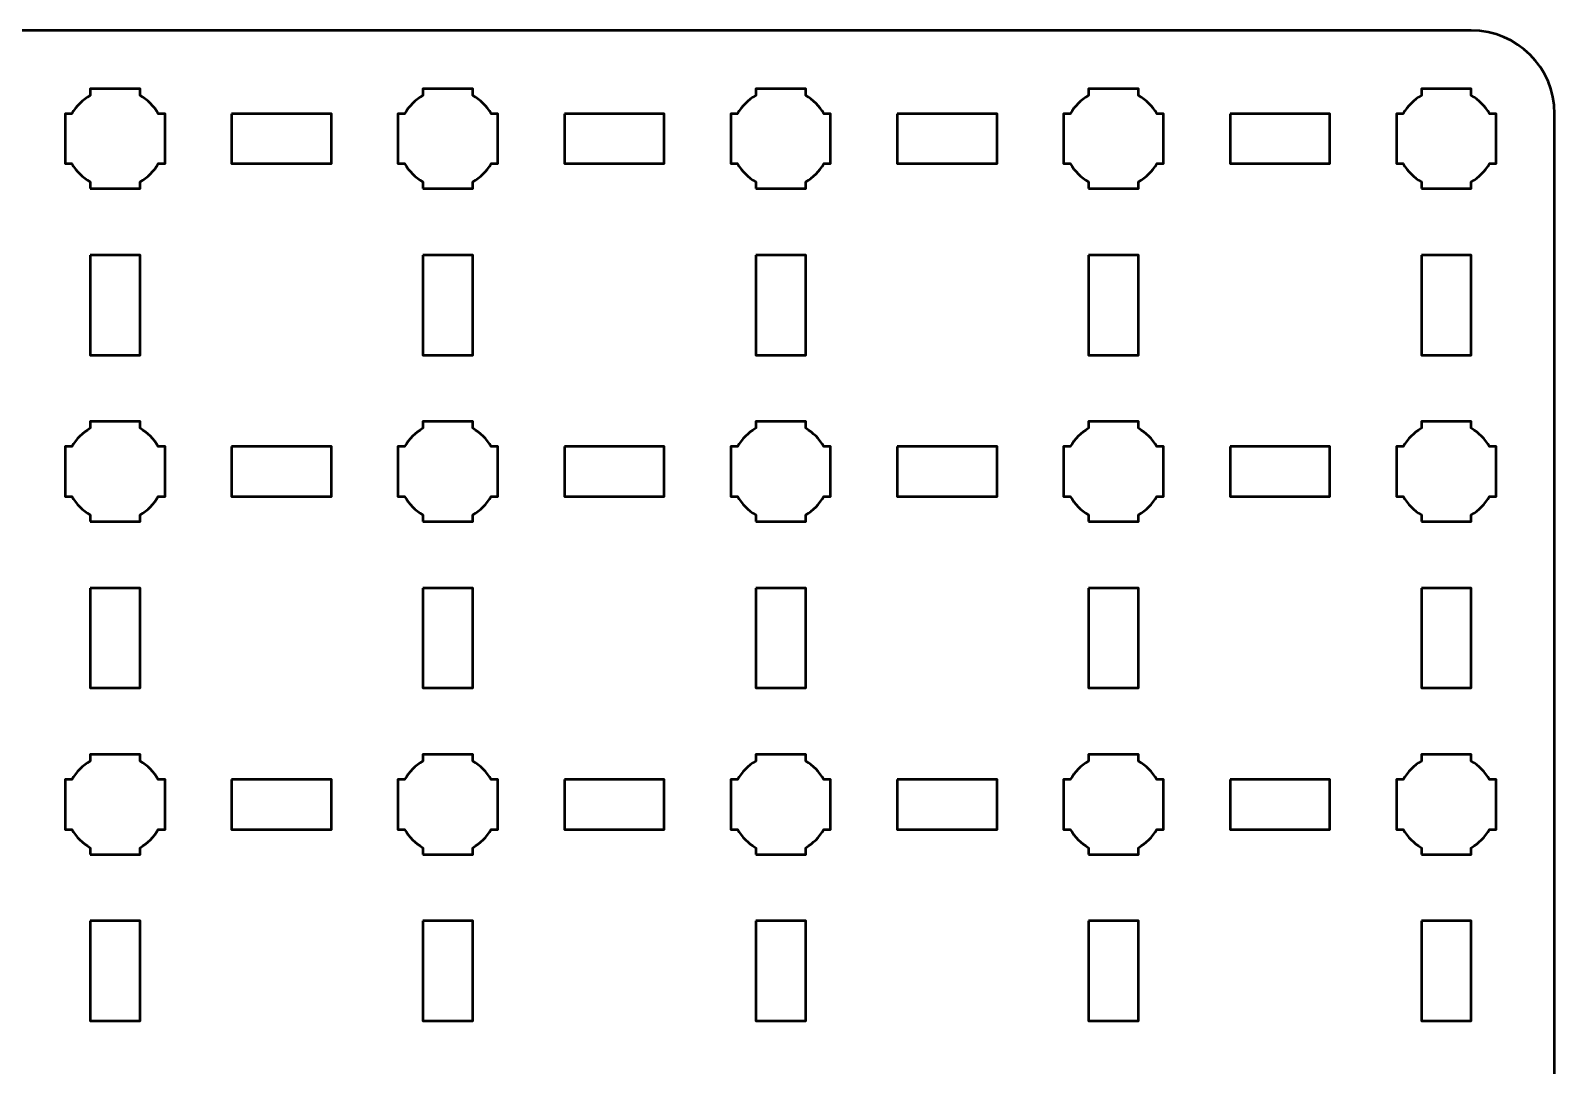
# Model space of a CAD drawing. Header units: centimetres. Extents: x -19.6 to 19.7, y -13.7 to 13.7.
# Drawn here: x 10.49 to 19.65, y 7.43 to 13.65 of the extents above; entities that cross this region are included whole.
import ezdxf

# ---------------------------------------------------------------- set-up
doc = ezdxf.new("R2010")
doc.units = ezdxf.units.CM
doc.header["$MEASUREMENT"] = 0
doc.layers.add('Layer 1', color=7, linetype='Continuous')

msp = doc.modelspace()

# ---------------------------------------------------------------- linework, layer by layer
at = {"layer": 'Layer 1', "lineweight": 53}
for points, knots in [([(-19.14991, 13.65001), (-19.14991, 13.65001), (19.15005, 13.65001), (19.15005, 13.65001), (19.15005, 13.65001), (19.42701, 13.65001), (19.65001, 13.42692), (19.65001, 13.14992), (19.65001, 13.14992), (19.65001, 13.14992), (19.65001, -13.15006), (19.65001, -13.15006), (19.65001, -13.15006), (19.65001, -13.42706), (19.42701, -13.65001), (19.15005, -13.65001), (19.15005, -13.65001), (19.15005, -13.65001), (-19.14991, -13.65001), (-19.14991, -13.65001), (-19.14991, -13.65001), (-19.42691, -13.65001), (-19.65, -13.42706), (-19.65, -13.15006), (-19.65, -13.15006), (-19.65, -13.15006), (-19.65, 13.14992), (-19.65, 13.14992), (-19.65, 13.14992), (-19.65, 13.42692), (-19.42691, 13.65001), (-19.14991, 13.65001)], [0, 0, 0, 0, 0.125, 0.125, 0.125, 0.125, 0.25, 0.25, 0.25, 0.25, 0.375, 0.375, 0.375, 0.375, 0.5, 0.5, 0.5, 0.5, 0.625, 0.625, 0.625, 0.625, 0.75, 0.75, 0.75, 0.75, 0.875, 0.875, 0.875, 0.875, 1, 1, 1, 1]), ([(10.84996, 12.69998), (10.84996, 12.69998), (10.84996, 12.74009), (10.84996, 12.74009), (10.84996, 12.74009), (10.80449, 12.76641), (10.76646, 12.80444), (10.74014, 12.84991), (10.74014, 12.84991), (10.74014, 12.84991), (10.70003, 12.84991), (10.70003, 12.84991), (10.70003, 12.84991), (10.70003, 12.84991), (10.70003, 12.99998), (10.70003, 12.99998), (10.70003, 12.99998), (10.70003, 12.99998), (10.70003, 13.14992), (10.70003, 13.14992), (10.70003, 13.14992), (10.70003, 13.14992), (10.74014, 13.14992), (10.74014, 13.14992), (10.74014, 13.14992), (10.76646, 13.19553), (10.80449, 13.23345), (10.84996, 13.25977), (10.84996, 13.25977), (10.84996, 13.25977), (10.84996, 13.29999), (10.84996, 13.29999), (10.84996, 13.29999), (10.84996, 13.29999), (11.00004, 13.29999), (11.00004, 13.29999), (11.00004, 13.29999), (11.00004, 13.29999), (11.14997, 13.29999), (11.14997, 13.29999), (11.14997, 13.29999), (11.14997, 13.29999), (11.14997, 13.25977), (11.14997, 13.25977), (11.14997, 13.25977), (11.19544, 13.23345), (11.23347, 13.19553), (11.25979, 13.14992), (11.25979, 13.14992), (11.25979, 13.14992), (11.30004, 13.14992), (11.30004, 13.14992), (11.30004, 13.14992), (11.30004, 13.14992), (11.30004, 12.99998), (11.30004, 12.99998), (11.30004, 12.99998), (11.30004, 12.99998), (11.30004, 12.84991), (11.30004, 12.84991), (11.30004, 12.84991), (11.30004, 12.84991), (11.25979, 12.84991), (11.25979, 12.84991), (11.25979, 12.84991), (11.23347, 12.80444), (11.19544, 12.76641), (11.14997, 12.74009), (11.14997, 12.74009), (11.14997, 12.74009), (11.14997, 12.69998), (11.14997, 12.69998), (11.14997, 12.69998), (11.14997, 12.69998), (11.00004, 12.69998), (11.00004, 12.69998), (11.00004, 12.69998), (11.00004, 12.69998), (10.84996, 12.69998), (10.84996, 12.69998)], [0, 0, 0, 0, 0.05, 0.05, 0.05, 0.05, 0.1, 0.1, 0.1, 0.1, 0.15, 0.15, 0.15, 0.15, 0.2, 0.2, 0.2, 0.2, 0.25, 0.25, 0.25, 0.25, 0.3, 0.3, 0.3, 0.3, 0.35, 0.35, 0.35, 0.35, 0.4, 0.4, 0.4, 0.4, 0.45, 0.45, 0.45, 0.45, 0.5, 0.5, 0.5, 0.5, 0.55, 0.55, 0.55, 0.55, 0.6, 0.6, 0.6, 0.6, 0.65, 0.65, 0.65, 0.65, 0.7, 0.7, 0.7, 0.7, 0.75, 0.75, 0.75, 0.75, 0.8, 0.8, 0.8, 0.8, 0.85, 0.85, 0.85, 0.85, 0.9, 0.9, 0.9, 0.9, 0.95, 0.95, 0.95, 0.95, 1, 1, 1, 1]), ([(12.84993, 12.69998), (12.84993, 12.69998), (12.84993, 12.74009), (12.84993, 12.74009), (12.84993, 12.74009), (12.80446, 12.76641), (12.76653, 12.80444), (12.74008, 12.84991), (12.74008, 12.84991), (12.74008, 12.84991), (12.7, 12.84991), (12.7, 12.84991), (12.7, 12.84991), (12.7, 12.84991), (12.7, 12.99998), (12.7, 12.99998), (12.7, 12.99998), (12.7, 12.99998), (12.7, 13.14992), (12.7, 13.14992), (12.7, 13.14992), (12.7, 13.14992), (12.74008, 13.14992), (12.74008, 13.14992), (12.74008, 13.14992), (12.76653, 13.19553), (12.80446, 13.23345), (12.84993, 13.25977), (12.84993, 13.25977), (12.84993, 13.25977), (12.84993, 13.29999), (12.84993, 13.29999), (12.84993, 13.29999), (12.84993, 13.29999), (13, 13.29999), (13, 13.29999), (13, 13.29999), (13, 13.29999), (13.14993, 13.29999), (13.14993, 13.29999), (13.14993, 13.29999), (13.14993, 13.29999), (13.14993, 13.25977), (13.14993, 13.25977), (13.14993, 13.25977), (13.19555, 13.23345), (13.23344, 13.19553), (13.25975, 13.14992), (13.25975, 13.14992), (13.25975, 13.14992), (13.30001, 13.14992), (13.30001, 13.14992), (13.30001, 13.14992), (13.30001, 13.14992), (13.30001, 12.99998), (13.30001, 12.99998), (13.30001, 12.99998), (13.30001, 12.99998), (13.30001, 12.84991), (13.30001, 12.84991), (13.30001, 12.84991), (13.30001, 12.84991), (13.25975, 12.84991), (13.25975, 12.84991), (13.25975, 12.84991), (13.23344, 12.80444), (13.19555, 12.76641), (13.14993, 12.74009), (13.14993, 12.74009), (13.14993, 12.74009), (13.14993, 12.69998), (13.14993, 12.69998), (13.14993, 12.69998), (13.14993, 12.69998), (13, 12.69998), (13, 12.69998), (13, 12.69998), (13, 12.69998), (12.84993, 12.69998), (12.84993, 12.69998)], [0, 0, 0, 0, 0.05, 0.05, 0.05, 0.05, 0.1, 0.1, 0.1, 0.1, 0.15, 0.15, 0.15, 0.15, 0.2, 0.2, 0.2, 0.2, 0.25, 0.25, 0.25, 0.25, 0.3, 0.3, 0.3, 0.3, 0.35, 0.35, 0.35, 0.35, 0.4, 0.4, 0.4, 0.4, 0.45, 0.45, 0.45, 0.45, 0.5, 0.5, 0.5, 0.5, 0.55, 0.55, 0.55, 0.55, 0.6, 0.6, 0.6, 0.6, 0.65, 0.65, 0.65, 0.65, 0.7, 0.7, 0.7, 0.7, 0.75, 0.75, 0.75, 0.75, 0.8, 0.8, 0.8, 0.8, 0.85, 0.85, 0.85, 0.85, 0.9, 0.9, 0.9, 0.9, 0.95, 0.95, 0.95, 0.95, 1, 1, 1, 1]), ([(14.85001, 12.69998), (14.85001, 12.69998), (14.85001, 12.74009), (14.85001, 12.74009), (14.85001, 12.74009), (14.80439, 12.76641), (14.7665, 12.80444), (14.74019, 12.84991), (14.74019, 12.84991), (14.74019, 12.84991), (14.69993, 12.84991), (14.69993, 12.84991), (14.69993, 12.84991), (14.69993, 12.84991), (14.69993, 12.99998), (14.69993, 12.99998), (14.69993, 12.99998), (14.69993, 12.99998), (14.69993, 13.14992), (14.69993, 13.14992), (14.69993, 13.14992), (14.69993, 13.14992), (14.74019, 13.14992), (14.74019, 13.14992), (14.74019, 13.14992), (14.7665, 13.19553), (14.80439, 13.23345), (14.85001, 13.25977), (14.85001, 13.25977), (14.85001, 13.25977), (14.85001, 13.29999), (14.85001, 13.29999), (14.85001, 13.29999), (14.85001, 13.29999), (14.99994, 13.29999), (14.99994, 13.29999), (14.99994, 13.29999), (14.99994, 13.29999), (15.15001, 13.29999), (15.15001, 13.29999), (15.15001, 13.29999), (15.15001, 13.29999), (15.15001, 13.25977), (15.15001, 13.25977), (15.15001, 13.25977), (15.19548, 13.23345), (15.23351, 13.19553), (15.25983, 13.14992), (15.25983, 13.14992), (15.25983, 13.14992), (15.29994, 13.14992), (15.29994, 13.14992), (15.29994, 13.14992), (15.29994, 13.14992), (15.29994, 12.99998), (15.29994, 12.99998), (15.29994, 12.99998), (15.29994, 12.99998), (15.29994, 12.84991), (15.29994, 12.84991), (15.29994, 12.84991), (15.29994, 12.84991), (15.25983, 12.84991), (15.25983, 12.84991), (15.25983, 12.84991), (15.23351, 12.80444), (15.19548, 12.76641), (15.15001, 12.74009), (15.15001, 12.74009), (15.15001, 12.74009), (15.15001, 12.69998), (15.15001, 12.69998), (15.15001, 12.69998), (15.15001, 12.69998), (14.99994, 12.69998), (14.99994, 12.69998), (14.99994, 12.69998), (14.99994, 12.69998), (14.85001, 12.69998), (14.85001, 12.69998)], [0, 0, 0, 0, 0.05, 0.05, 0.05, 0.05, 0.1, 0.1, 0.1, 0.1, 0.15, 0.15, 0.15, 0.15, 0.2, 0.2, 0.2, 0.2, 0.25, 0.25, 0.25, 0.25, 0.3, 0.3, 0.3, 0.3, 0.35, 0.35, 0.35, 0.35, 0.4, 0.4, 0.4, 0.4, 0.45, 0.45, 0.45, 0.45, 0.5, 0.5, 0.5, 0.5, 0.55, 0.55, 0.55, 0.55, 0.6, 0.6, 0.6, 0.6, 0.65, 0.65, 0.65, 0.65, 0.7, 0.7, 0.7, 0.7, 0.75, 0.75, 0.75, 0.75, 0.8, 0.8, 0.8, 0.8, 0.85, 0.85, 0.85, 0.85, 0.9, 0.9, 0.9, 0.9, 0.95, 0.95, 0.95, 0.95, 1, 1, 1, 1]), ([(16.84994, 12.69998), (16.84994, 12.69998), (16.84994, 12.74009), (16.84994, 12.74009), (16.84994, 12.74009), (16.80446, 12.76641), (16.76644, 12.80444), (16.74012, 12.84991), (16.74012, 12.84991), (16.74012, 12.84991), (16.70001, 12.84991), (16.70001, 12.84991), (16.70001, 12.84991), (16.70001, 12.84991), (16.70001, 12.99998), (16.70001, 12.99998), (16.70001, 12.99998), (16.70001, 12.99998), (16.70001, 13.14992), (16.70001, 13.14992), (16.70001, 13.14992), (16.70001, 13.14992), (16.74012, 13.14992), (16.74012, 13.14992), (16.74012, 13.14992), (16.76644, 13.19553), (16.80446, 13.23345), (16.84994, 13.25977), (16.84994, 13.25977), (16.84994, 13.25977), (16.84994, 13.29999), (16.84994, 13.29999), (16.84994, 13.29999), (16.84994, 13.29999), (17.00001, 13.29999), (17.00001, 13.29999), (17.00001, 13.29999), (17.00001, 13.29999), (17.14994, 13.29999), (17.14994, 13.29999), (17.14994, 13.29999), (17.14994, 13.29999), (17.14994, 13.25977), (17.14994, 13.25977), (17.14994, 13.25977), (17.19555, 13.23345), (17.23348, 13.19553), (17.25979, 13.14992), (17.25979, 13.14992), (17.25979, 13.14992), (17.30001, 13.14992), (17.30001, 13.14992), (17.30001, 13.14992), (17.30001, 13.14992), (17.30001, 12.99998), (17.30001, 12.99998), (17.30001, 12.99998), (17.30001, 12.99998), (17.30001, 12.84991), (17.30001, 12.84991), (17.30001, 12.84991), (17.30001, 12.84991), (17.25979, 12.84991), (17.25979, 12.84991), (17.25979, 12.84991), (17.23348, 12.80444), (17.19555, 12.76641), (17.14994, 12.74009), (17.14994, 12.74009), (17.14994, 12.74009), (17.14994, 12.69998), (17.14994, 12.69998), (17.14994, 12.69998), (17.14994, 12.69998), (17.00001, 12.69998), (17.00001, 12.69998), (17.00001, 12.69998), (17.00001, 12.69998), (16.84994, 12.69998), (16.84994, 12.69998)], [0, 0, 0, 0, 0.05, 0.05, 0.05, 0.05, 0.1, 0.1, 0.1, 0.1, 0.15, 0.15, 0.15, 0.15, 0.2, 0.2, 0.2, 0.2, 0.25, 0.25, 0.25, 0.25, 0.3, 0.3, 0.3, 0.3, 0.35, 0.35, 0.35, 0.35, 0.4, 0.4, 0.4, 0.4, 0.45, 0.45, 0.45, 0.45, 0.5, 0.5, 0.5, 0.5, 0.55, 0.55, 0.55, 0.55, 0.6, 0.6, 0.6, 0.6, 0.65, 0.65, 0.65, 0.65, 0.7, 0.7, 0.7, 0.7, 0.75, 0.75, 0.75, 0.75, 0.8, 0.8, 0.8, 0.8, 0.85, 0.85, 0.85, 0.85, 0.9, 0.9, 0.9, 0.9, 0.95, 0.95, 0.95, 0.95, 1, 1, 1, 1]), ([(18.84991, 12.69998), (18.84991, 12.69998), (18.84991, 12.74009), (18.84991, 12.74009), (18.84991, 12.74009), (18.80443, 12.76641), (18.76654, 12.80444), (18.74009, 12.84991), (18.74009, 12.84991), (18.74009, 12.84991), (18.69997, 12.84991), (18.69997, 12.84991), (18.69997, 12.84991), (18.69997, 12.84991), (18.69997, 12.99998), (18.69997, 12.99998), (18.69997, 12.99998), (18.69997, 12.99998), (18.69997, 13.14992), (18.69997, 13.14992), (18.69997, 13.14992), (18.69997, 13.14992), (18.74009, 13.14992), (18.74009, 13.14992), (18.74009, 13.14992), (18.76654, 13.19553), (18.80443, 13.23345), (18.84991, 13.25977), (18.84991, 13.25977), (18.84991, 13.25977), (18.84991, 13.29999), (18.84991, 13.29999), (18.84991, 13.29999), (18.84991, 13.29999), (18.99998, 13.29999), (18.99998, 13.29999), (18.99998, 13.29999), (18.99998, 13.29999), (19.14991, 13.29999), (19.14991, 13.29999), (19.14991, 13.29999), (19.14991, 13.29999), (19.14991, 13.25977), (19.14991, 13.25977), (19.14991, 13.25977), (19.19552, 13.23345), (19.23341, 13.19553), (19.25987, 13.14992), (19.25987, 13.14992), (19.25987, 13.14992), (19.29998, 13.14992), (19.29998, 13.14992), (19.29998, 13.14992), (19.29998, 13.14992), (19.29998, 12.99998), (19.29998, 12.99998), (19.29998, 12.99998), (19.29998, 12.99998), (19.29998, 12.84991), (19.29998, 12.84991), (19.29998, 12.84991), (19.29998, 12.84991), (19.25987, 12.84991), (19.25987, 12.84991), (19.25987, 12.84991), (19.23341, 12.80444), (19.19552, 12.76641), (19.14991, 12.74009), (19.14991, 12.74009), (19.14991, 12.74009), (19.14991, 12.69998), (19.14991, 12.69998), (19.14991, 12.69998), (19.14991, 12.69998), (18.99998, 12.69998), (18.99998, 12.69998), (18.99998, 12.69998), (18.99998, 12.69998), (18.84991, 12.69998), (18.84991, 12.69998)], [0, 0, 0, 0, 0.05, 0.05, 0.05, 0.05, 0.1, 0.1, 0.1, 0.1, 0.15, 0.15, 0.15, 0.15, 0.2, 0.2, 0.2, 0.2, 0.25, 0.25, 0.25, 0.25, 0.3, 0.3, 0.3, 0.3, 0.35, 0.35, 0.35, 0.35, 0.4, 0.4, 0.4, 0.4, 0.45, 0.45, 0.45, 0.45, 0.5, 0.5, 0.5, 0.5, 0.55, 0.55, 0.55, 0.55, 0.6, 0.6, 0.6, 0.6, 0.65, 0.65, 0.65, 0.65, 0.7, 0.7, 0.7, 0.7, 0.75, 0.75, 0.75, 0.75, 0.8, 0.8, 0.8, 0.8, 0.85, 0.85, 0.85, 0.85, 0.9, 0.9, 0.9, 0.9, 0.95, 0.95, 0.95, 0.95, 1, 1, 1, 1]), ([(11.70009, 13.14992), (11.70009, 13.14992), (12.30009, 13.14992), (12.30009, 13.14992), (12.30009, 13.14992), (12.30009, 13.14992), (12.30009, 12.84991), (12.30009, 12.84991), (12.30009, 12.84991), (12.30009, 12.84991), (11.70009, 12.84991), (11.70009, 12.84991), (11.70009, 12.84991), (11.70009, 12.84991), (11.70009, 13.14992), (11.70009, 13.14992)], [0, 0, 0, 0, 0.25, 0.25, 0.25, 0.25, 0.5, 0.5, 0.5, 0.5, 0.75, 0.75, 0.75, 0.75, 1, 1, 1, 1]), ([(13.70002, 13.14992), (13.70002, 13.14992), (14.30002, 13.14992), (14.30002, 13.14992), (14.30002, 13.14992), (14.30002, 13.14992), (14.30002, 12.84991), (14.30002, 12.84991), (14.30002, 12.84991), (14.30002, 12.84991), (13.70002, 12.84991), (13.70002, 12.84991), (13.70002, 12.84991), (13.70002, 12.84991), (13.70002, 13.14992), (13.70002, 13.14992)], [0, 0, 0, 0, 0.25, 0.25, 0.25, 0.25, 0.5, 0.5, 0.5, 0.5, 0.75, 0.75, 0.75, 0.75, 1, 1, 1, 1]), ([(15.69999, 13.14992), (15.69999, 13.14992), (16.29999, 13.14992), (16.29999, 13.14992), (16.29999, 13.14992), (16.29999, 13.14992), (16.29999, 12.84991), (16.29999, 12.84991), (16.29999, 12.84991), (16.29999, 12.84991), (15.69999, 12.84991), (15.69999, 12.84991), (15.69999, 12.84991), (15.69999, 12.84991), (15.69999, 13.14992), (15.69999, 13.14992)], [0, 0, 0, 0, 0.25, 0.25, 0.25, 0.25, 0.5, 0.5, 0.5, 0.5, 0.75, 0.75, 0.75, 0.75, 1, 1, 1, 1]), ([(17.70006, 13.14992), (17.70006, 13.14992), (18.30007, 13.14992), (18.30007, 13.14992), (18.30007, 13.14992), (18.30007, 13.14992), (18.30007, 12.84991), (18.30007, 12.84991), (18.30007, 12.84991), (18.30007, 12.84991), (17.70006, 12.84991), (17.70006, 12.84991), (17.70006, 12.84991), (17.70006, 12.84991), (17.70006, 13.14992), (17.70006, 13.14992)], [0, 0, 0, 0, 0.25, 0.25, 0.25, 0.25, 0.5, 0.5, 0.5, 0.5, 0.75, 0.75, 0.75, 0.75, 1, 1, 1, 1]), ([(10.84996, 12.29997), (10.84996, 12.29997), (11.14997, 12.29997), (11.14997, 12.29997), (11.14997, 12.29997), (11.14997, 12.29997), (11.14997, 11.69996), (11.14997, 11.69996), (11.14997, 11.69996), (11.14997, 11.69996), (10.84996, 11.69996), (10.84996, 11.69996), (10.84996, 11.69996), (10.84996, 11.69996), (10.84996, 12.29997), (10.84996, 12.29997)], [0, 0, 0, 0, 0.25, 0.25, 0.25, 0.25, 0.5, 0.5, 0.5, 0.5, 0.75, 0.75, 0.75, 0.75, 1, 1, 1, 1]), ([(12.85007, 12.29997), (12.85007, 12.29997), (13.15007, 12.29997), (13.15007, 12.29997), (13.15007, 12.29997), (13.15007, 12.29997), (13.15007, 11.69996), (13.15007, 11.69996), (13.15007, 11.69996), (13.15007, 11.69996), (12.85007, 11.69996), (12.85007, 11.69996), (12.85007, 11.69996), (12.85007, 11.69996), (12.85007, 12.29997), (12.85007, 12.29997)], [0, 0, 0, 0, 0.25, 0.25, 0.25, 0.25, 0.5, 0.5, 0.5, 0.5, 0.75, 0.75, 0.75, 0.75, 1, 1, 1, 1]), ([(14.85001, 12.29997), (14.85001, 12.29997), (15.15001, 12.29997), (15.15001, 12.29997), (15.15001, 12.29997), (15.15001, 12.29997), (15.15001, 11.69996), (15.15001, 11.69996), (15.15001, 11.69996), (15.15001, 11.69996), (14.85001, 11.69996), (14.85001, 11.69996), (14.85001, 11.69996), (14.85001, 11.69996), (14.85001, 12.29997), (14.85001, 12.29997)], [0, 0, 0, 0, 0.25, 0.25, 0.25, 0.25, 0.5, 0.5, 0.5, 0.5, 0.75, 0.75, 0.75, 0.75, 1, 1, 1, 1]), ([(16.85008, 12.29997), (16.85008, 12.29997), (17.15008, 12.29997), (17.15008, 12.29997), (17.15008, 12.29997), (17.15008, 12.29997), (17.15008, 11.69996), (17.15008, 11.69996), (17.15008, 11.69996), (17.15008, 11.69996), (16.85008, 11.69996), (16.85008, 11.69996), (16.85008, 11.69996), (16.85008, 11.69996), (16.85008, 12.29997), (16.85008, 12.29997)], [0, 0, 0, 0, 0.25, 0.25, 0.25, 0.25, 0.5, 0.5, 0.5, 0.5, 0.75, 0.75, 0.75, 0.75, 1, 1, 1, 1]), ([(18.85005, 12.29997), (18.85005, 12.29997), (19.15005, 12.29997), (19.15005, 12.29997), (19.15005, 12.29997), (19.15005, 12.29997), (19.15005, 11.69996), (19.15005, 11.69996), (19.15005, 11.69996), (19.15005, 11.69996), (18.85005, 11.69996), (18.85005, 11.69996), (18.85005, 11.69996), (18.85005, 11.69996), (18.85005, 12.29997), (18.85005, 12.29997)], [0, 0, 0, 0, 0.25, 0.25, 0.25, 0.25, 0.5, 0.5, 0.5, 0.5, 0.75, 0.75, 0.75, 0.75, 1, 1, 1, 1]), ([(10.84996, 10.69991), (10.84996, 10.69991), (10.84996, 10.74016), (10.84996, 10.74016), (10.84996, 10.74016), (10.80449, 10.76648), (10.76646, 10.80451), (10.74014, 10.84998), (10.74014, 10.84998), (10.74014, 10.84998), (10.70003, 10.84998), (10.70003, 10.84998), (10.70003, 10.84998), (10.70003, 10.84998), (10.70003, 10.99991), (10.70003, 10.99991), (10.70003, 10.99991), (10.70003, 10.99991), (10.70003, 11.14998), (10.70003, 11.14998), (10.70003, 11.14998), (10.70003, 11.14998), (10.74014, 11.14998), (10.74014, 11.14998), (10.74014, 11.14998), (10.76646, 11.19546), (10.80449, 11.23349), (10.84996, 11.2598), (10.84996, 11.2598), (10.84996, 11.2598), (10.84996, 11.29991), (10.84996, 11.29991), (10.84996, 11.29991), (10.84996, 11.29991), (11.00004, 11.29991), (11.00004, 11.29991), (11.00004, 11.29991), (11.00004, 11.29991), (11.14997, 11.29991), (11.14997, 11.29991), (11.14997, 11.29991), (11.14997, 11.29991), (11.14997, 11.2598), (11.14997, 11.2598), (11.14997, 11.2598), (11.19544, 11.23349), (11.23347, 11.19546), (11.25979, 11.14998), (11.25979, 11.14998), (11.25979, 11.14998), (11.30004, 11.14998), (11.30004, 11.14998), (11.30004, 11.14998), (11.30004, 11.14998), (11.30004, 10.99991), (11.30004, 10.99991), (11.30004, 10.99991), (11.30004, 10.99991), (11.30004, 10.84998), (11.30004, 10.84998), (11.30004, 10.84998), (11.30004, 10.84998), (11.25979, 10.84998), (11.25979, 10.84998), (11.25979, 10.84998), (11.23347, 10.80451), (11.19544, 10.76648), (11.14997, 10.74016), (11.14997, 10.74016), (11.14997, 10.74016), (11.14997, 10.69991), (11.14997, 10.69991), (11.14997, 10.69991), (11.14997, 10.69991), (11.00004, 10.69991), (11.00004, 10.69991), (11.00004, 10.69991), (11.00004, 10.69991), (10.84996, 10.69991), (10.84996, 10.69991)], [0, 0, 0, 0, 0.05, 0.05, 0.05, 0.05, 0.1, 0.1, 0.1, 0.1, 0.15, 0.15, 0.15, 0.15, 0.2, 0.2, 0.2, 0.2, 0.25, 0.25, 0.25, 0.25, 0.3, 0.3, 0.3, 0.3, 0.35, 0.35, 0.35, 0.35, 0.4, 0.4, 0.4, 0.4, 0.45, 0.45, 0.45, 0.45, 0.5, 0.5, 0.5, 0.5, 0.55, 0.55, 0.55, 0.55, 0.6, 0.6, 0.6, 0.6, 0.65, 0.65, 0.65, 0.65, 0.7, 0.7, 0.7, 0.7, 0.75, 0.75, 0.75, 0.75, 0.8, 0.8, 0.8, 0.8, 0.85, 0.85, 0.85, 0.85, 0.9, 0.9, 0.9, 0.9, 0.95, 0.95, 0.95, 0.95, 1, 1, 1, 1]), ([(12.84993, 10.69991), (12.84993, 10.69991), (12.84993, 10.74016), (12.84993, 10.74016), (12.84993, 10.74016), (12.80446, 10.76648), (12.76653, 10.80451), (12.74008, 10.84998), (12.74008, 10.84998), (12.74008, 10.84998), (12.7, 10.84998), (12.7, 10.84998), (12.7, 10.84998), (12.7, 10.84998), (12.7, 10.99991), (12.7, 10.99991), (12.7, 10.99991), (12.7, 10.99991), (12.7, 11.14998), (12.7, 11.14998), (12.7, 11.14998), (12.7, 11.14998), (12.74008, 11.14998), (12.74008, 11.14998), (12.74008, 11.14998), (12.76653, 11.19546), (12.80446, 11.23349), (12.84993, 11.2598), (12.84993, 11.2598), (12.84993, 11.2598), (12.84993, 11.29991), (12.84993, 11.29991), (12.84993, 11.29991), (12.84993, 11.29991), (13, 11.29991), (13, 11.29991), (13, 11.29991), (13, 11.29991), (13.14993, 11.29991), (13.14993, 11.29991), (13.14993, 11.29991), (13.14993, 11.29991), (13.14993, 11.2598), (13.14993, 11.2598), (13.14993, 11.2598), (13.19555, 11.23349), (13.23344, 11.19546), (13.25975, 11.14998), (13.25975, 11.14998), (13.25975, 11.14998), (13.30001, 11.14998), (13.30001, 11.14998), (13.30001, 11.14998), (13.30001, 11.14998), (13.30001, 10.99991), (13.30001, 10.99991), (13.30001, 10.99991), (13.30001, 10.99991), (13.30001, 10.84998), (13.30001, 10.84998), (13.30001, 10.84998), (13.30001, 10.84998), (13.25975, 10.84998), (13.25975, 10.84998), (13.25975, 10.84998), (13.23344, 10.80451), (13.19555, 10.76648), (13.14993, 10.74016), (13.14993, 10.74016), (13.14993, 10.74016), (13.14993, 10.69991), (13.14993, 10.69991), (13.14993, 10.69991), (13.14993, 10.69991), (13, 10.69991), (13, 10.69991), (13, 10.69991), (13, 10.69991), (12.84993, 10.69991), (12.84993, 10.69991)], [0, 0, 0, 0, 0.05, 0.05, 0.05, 0.05, 0.1, 0.1, 0.1, 0.1, 0.15, 0.15, 0.15, 0.15, 0.2, 0.2, 0.2, 0.2, 0.25, 0.25, 0.25, 0.25, 0.3, 0.3, 0.3, 0.3, 0.35, 0.35, 0.35, 0.35, 0.4, 0.4, 0.4, 0.4, 0.45, 0.45, 0.45, 0.45, 0.5, 0.5, 0.5, 0.5, 0.55, 0.55, 0.55, 0.55, 0.6, 0.6, 0.6, 0.6, 0.65, 0.65, 0.65, 0.65, 0.7, 0.7, 0.7, 0.7, 0.75, 0.75, 0.75, 0.75, 0.8, 0.8, 0.8, 0.8, 0.85, 0.85, 0.85, 0.85, 0.9, 0.9, 0.9, 0.9, 0.95, 0.95, 0.95, 0.95, 1, 1, 1, 1]), ([(14.85001, 10.69991), (14.85001, 10.69991), (14.85001, 10.74016), (14.85001, 10.74016), (14.85001, 10.74016), (14.80439, 10.76648), (14.7665, 10.80451), (14.74019, 10.84998), (14.74019, 10.84998), (14.74019, 10.84998), (14.69993, 10.84998), (14.69993, 10.84998), (14.69993, 10.84998), (14.69993, 10.84998), (14.69993, 10.99991), (14.69993, 10.99991), (14.69993, 10.99991), (14.69993, 10.99991), (14.69993, 11.14998), (14.69993, 11.14998), (14.69993, 11.14998), (14.69993, 11.14998), (14.74019, 11.14998), (14.74019, 11.14998), (14.74019, 11.14998), (14.7665, 11.19546), (14.80439, 11.23349), (14.85001, 11.2598), (14.85001, 11.2598), (14.85001, 11.2598), (14.85001, 11.29991), (14.85001, 11.29991), (14.85001, 11.29991), (14.85001, 11.29991), (14.99994, 11.29991), (14.99994, 11.29991), (14.99994, 11.29991), (14.99994, 11.29991), (15.15001, 11.29991), (15.15001, 11.29991), (15.15001, 11.29991), (15.15001, 11.29991), (15.15001, 11.2598), (15.15001, 11.2598), (15.15001, 11.2598), (15.19548, 11.23349), (15.23351, 11.19546), (15.25983, 11.14998), (15.25983, 11.14998), (15.25983, 11.14998), (15.29994, 11.14998), (15.29994, 11.14998), (15.29994, 11.14998), (15.29994, 11.14998), (15.29994, 10.99991), (15.29994, 10.99991), (15.29994, 10.99991), (15.29994, 10.99991), (15.29994, 10.84998), (15.29994, 10.84998), (15.29994, 10.84998), (15.29994, 10.84998), (15.25983, 10.84998), (15.25983, 10.84998), (15.25983, 10.84998), (15.23351, 10.80451), (15.19548, 10.76648), (15.15001, 10.74016), (15.15001, 10.74016), (15.15001, 10.74016), (15.15001, 10.69991), (15.15001, 10.69991), (15.15001, 10.69991), (15.15001, 10.69991), (14.99994, 10.69991), (14.99994, 10.69991), (14.99994, 10.69991), (14.99994, 10.69991), (14.85001, 10.69991), (14.85001, 10.69991)], [0, 0, 0, 0, 0.05, 0.05, 0.05, 0.05, 0.1, 0.1, 0.1, 0.1, 0.15, 0.15, 0.15, 0.15, 0.2, 0.2, 0.2, 0.2, 0.25, 0.25, 0.25, 0.25, 0.3, 0.3, 0.3, 0.3, 0.35, 0.35, 0.35, 0.35, 0.4, 0.4, 0.4, 0.4, 0.45, 0.45, 0.45, 0.45, 0.5, 0.5, 0.5, 0.5, 0.55, 0.55, 0.55, 0.55, 0.6, 0.6, 0.6, 0.6, 0.65, 0.65, 0.65, 0.65, 0.7, 0.7, 0.7, 0.7, 0.75, 0.75, 0.75, 0.75, 0.8, 0.8, 0.8, 0.8, 0.85, 0.85, 0.85, 0.85, 0.9, 0.9, 0.9, 0.9, 0.95, 0.95, 0.95, 0.95, 1, 1, 1, 1]), ([(16.84994, 10.69991), (16.84994, 10.69991), (16.84994, 10.74016), (16.84994, 10.74016), (16.84994, 10.74016), (16.80446, 10.76648), (16.76644, 10.80451), (16.74012, 10.84998), (16.74012, 10.84998), (16.74012, 10.84998), (16.70001, 10.84998), (16.70001, 10.84998), (16.70001, 10.84998), (16.70001, 10.84998), (16.70001, 10.99991), (16.70001, 10.99991), (16.70001, 10.99991), (16.70001, 10.99991), (16.70001, 11.14998), (16.70001, 11.14998), (16.70001, 11.14998), (16.70001, 11.14998), (16.74012, 11.14998), (16.74012, 11.14998), (16.74012, 11.14998), (16.76644, 11.19546), (16.80446, 11.23349), (16.84994, 11.2598), (16.84994, 11.2598), (16.84994, 11.2598), (16.84994, 11.29991), (16.84994, 11.29991), (16.84994, 11.29991), (16.84994, 11.29991), (17.00001, 11.29991), (17.00001, 11.29991), (17.00001, 11.29991), (17.00001, 11.29991), (17.14994, 11.29991), (17.14994, 11.29991), (17.14994, 11.29991), (17.14994, 11.29991), (17.14994, 11.2598), (17.14994, 11.2598), (17.14994, 11.2598), (17.19555, 11.23349), (17.23348, 11.19546), (17.25979, 11.14998), (17.25979, 11.14998), (17.25979, 11.14998), (17.30001, 11.14998), (17.30001, 11.14998), (17.30001, 11.14998), (17.30001, 11.14998), (17.30001, 10.99991), (17.30001, 10.99991), (17.30001, 10.99991), (17.30001, 10.99991), (17.30001, 10.84998), (17.30001, 10.84998), (17.30001, 10.84998), (17.30001, 10.84998), (17.25979, 10.84998), (17.25979, 10.84998), (17.25979, 10.84998), (17.23348, 10.80451), (17.19555, 10.76648), (17.14994, 10.74016), (17.14994, 10.74016), (17.14994, 10.74016), (17.14994, 10.69991), (17.14994, 10.69991), (17.14994, 10.69991), (17.14994, 10.69991), (17.00001, 10.69991), (17.00001, 10.69991), (17.00001, 10.69991), (17.00001, 10.69991), (16.84994, 10.69991), (16.84994, 10.69991)], [0, 0, 0, 0, 0.05, 0.05, 0.05, 0.05, 0.1, 0.1, 0.1, 0.1, 0.15, 0.15, 0.15, 0.15, 0.2, 0.2, 0.2, 0.2, 0.25, 0.25, 0.25, 0.25, 0.3, 0.3, 0.3, 0.3, 0.35, 0.35, 0.35, 0.35, 0.4, 0.4, 0.4, 0.4, 0.45, 0.45, 0.45, 0.45, 0.5, 0.5, 0.5, 0.5, 0.55, 0.55, 0.55, 0.55, 0.6, 0.6, 0.6, 0.6, 0.65, 0.65, 0.65, 0.65, 0.7, 0.7, 0.7, 0.7, 0.75, 0.75, 0.75, 0.75, 0.8, 0.8, 0.8, 0.8, 0.85, 0.85, 0.85, 0.85, 0.9, 0.9, 0.9, 0.9, 0.95, 0.95, 0.95, 0.95, 1, 1, 1, 1]), ([(18.84991, 10.69991), (18.84991, 10.69991), (18.84991, 10.74016), (18.84991, 10.74016), (18.84991, 10.74016), (18.80443, 10.76648), (18.76654, 10.80451), (18.74009, 10.84998), (18.74009, 10.84998), (18.74009, 10.84998), (18.69997, 10.84998), (18.69997, 10.84998), (18.69997, 10.84998), (18.69997, 10.84998), (18.69997, 10.99991), (18.69997, 10.99991), (18.69997, 10.99991), (18.69997, 10.99991), (18.69997, 11.14998), (18.69997, 11.14998), (18.69997, 11.14998), (18.69997, 11.14998), (18.74009, 11.14998), (18.74009, 11.14998), (18.74009, 11.14998), (18.76654, 11.19546), (18.80443, 11.23349), (18.84991, 11.2598), (18.84991, 11.2598), (18.84991, 11.2598), (18.84991, 11.29991), (18.84991, 11.29991), (18.84991, 11.29991), (18.84991, 11.29991), (18.99998, 11.29991), (18.99998, 11.29991), (18.99998, 11.29991), (18.99998, 11.29991), (19.14991, 11.29991), (19.14991, 11.29991), (19.14991, 11.29991), (19.14991, 11.29991), (19.14991, 11.2598), (19.14991, 11.2598), (19.14991, 11.2598), (19.19552, 11.23349), (19.23341, 11.19546), (19.25987, 11.14998), (19.25987, 11.14998), (19.25987, 11.14998), (19.29998, 11.14998), (19.29998, 11.14998), (19.29998, 11.14998), (19.29998, 11.14998), (19.29998, 10.99991), (19.29998, 10.99991), (19.29998, 10.99991), (19.29998, 10.99991), (19.29998, 10.84998), (19.29998, 10.84998), (19.29998, 10.84998), (19.29998, 10.84998), (19.25987, 10.84998), (19.25987, 10.84998), (19.25987, 10.84998), (19.23341, 10.80451), (19.19552, 10.76648), (19.14991, 10.74016), (19.14991, 10.74016), (19.14991, 10.74016), (19.14991, 10.69991), (19.14991, 10.69991), (19.14991, 10.69991), (19.14991, 10.69991), (18.99998, 10.69991), (18.99998, 10.69991), (18.99998, 10.69991), (18.99998, 10.69991), (18.84991, 10.69991), (18.84991, 10.69991)], [0, 0, 0, 0, 0.05, 0.05, 0.05, 0.05, 0.1, 0.1, 0.1, 0.1, 0.15, 0.15, 0.15, 0.15, 0.2, 0.2, 0.2, 0.2, 0.25, 0.25, 0.25, 0.25, 0.3, 0.3, 0.3, 0.3, 0.35, 0.35, 0.35, 0.35, 0.4, 0.4, 0.4, 0.4, 0.45, 0.45, 0.45, 0.45, 0.5, 0.5, 0.5, 0.5, 0.55, 0.55, 0.55, 0.55, 0.6, 0.6, 0.6, 0.6, 0.65, 0.65, 0.65, 0.65, 0.7, 0.7, 0.7, 0.7, 0.75, 0.75, 0.75, 0.75, 0.8, 0.8, 0.8, 0.8, 0.85, 0.85, 0.85, 0.85, 0.9, 0.9, 0.9, 0.9, 0.95, 0.95, 0.95, 0.95, 1, 1, 1, 1]), ([(11.70009, 11.14998), (11.70009, 11.14998), (12.30009, 11.14998), (12.30009, 11.14998), (12.30009, 11.14998), (12.30009, 11.14998), (12.30009, 10.84998), (12.30009, 10.84998), (12.30009, 10.84998), (12.30009, 10.84998), (11.70009, 10.84998), (11.70009, 10.84998), (11.70009, 10.84998), (11.70009, 10.84998), (11.70009, 11.14998), (11.70009, 11.14998)], [0, 0, 0, 0, 0.25, 0.25, 0.25, 0.25, 0.5, 0.5, 0.5, 0.5, 0.75, 0.75, 0.75, 0.75, 1, 1, 1, 1]), ([(13.70002, 11.14998), (13.70002, 11.14998), (14.30002, 11.14998), (14.30002, 11.14998), (14.30002, 11.14998), (14.30002, 11.14998), (14.30002, 10.84998), (14.30002, 10.84998), (14.30002, 10.84998), (14.30002, 10.84998), (13.70002, 10.84998), (13.70002, 10.84998), (13.70002, 10.84998), (13.70002, 10.84998), (13.70002, 11.14998), (13.70002, 11.14998)], [0, 0, 0, 0, 0.25, 0.25, 0.25, 0.25, 0.5, 0.5, 0.5, 0.5, 0.75, 0.75, 0.75, 0.75, 1, 1, 1, 1]), ([(15.69999, 11.14998), (15.69999, 11.14998), (16.29999, 11.14998), (16.29999, 11.14998), (16.29999, 11.14998), (16.29999, 11.14998), (16.29999, 10.84998), (16.29999, 10.84998), (16.29999, 10.84998), (16.29999, 10.84998), (15.69999, 10.84998), (15.69999, 10.84998), (15.69999, 10.84998), (15.69999, 10.84998), (15.69999, 11.14998), (15.69999, 11.14998)], [0, 0, 0, 0, 0.25, 0.25, 0.25, 0.25, 0.5, 0.5, 0.5, 0.5, 0.75, 0.75, 0.75, 0.75, 1, 1, 1, 1]), ([(17.70006, 11.14998), (17.70006, 11.14998), (18.30007, 11.14998), (18.30007, 11.14998), (18.30007, 11.14998), (18.30007, 11.14998), (18.30007, 10.84998), (18.30007, 10.84998), (18.30007, 10.84998), (18.30007, 10.84998), (17.70006, 10.84998), (17.70006, 10.84998), (17.70006, 10.84998), (17.70006, 10.84998), (17.70006, 11.14998), (17.70006, 11.14998)], [0, 0, 0, 0, 0.25, 0.25, 0.25, 0.25, 0.5, 0.5, 0.5, 0.5, 0.75, 0.75, 0.75, 0.75, 1, 1, 1, 1]), ([(10.84996, 10.3), (10.84996, 10.3), (11.14997, 10.3), (11.14997, 10.3), (11.14997, 10.3), (11.14997, 10.3), (11.14997, 9.7), (11.14997, 9.7), (11.14997, 9.7), (11.14997, 9.7), (10.84996, 9.7), (10.84996, 9.7), (10.84996, 9.7), (10.84996, 9.7), (10.84996, 10.3), (10.84996, 10.3)], [0, 0, 0, 0, 0.25, 0.25, 0.25, 0.25, 0.5, 0.5, 0.5, 0.5, 0.75, 0.75, 0.75, 0.75, 1, 1, 1, 1]), ([(12.85007, 10.3), (12.85007, 10.3), (13.15007, 10.3), (13.15007, 10.3), (13.15007, 10.3), (13.15007, 10.3), (13.15007, 9.7), (13.15007, 9.7), (13.15007, 9.7), (13.15007, 9.7), (12.85007, 9.7), (12.85007, 9.7), (12.85007, 9.7), (12.85007, 9.7), (12.85007, 10.3), (12.85007, 10.3)], [0, 0, 0, 0, 0.25, 0.25, 0.25, 0.25, 0.5, 0.5, 0.5, 0.5, 0.75, 0.75, 0.75, 0.75, 1, 1, 1, 1]), ([(14.85001, 10.3), (14.85001, 10.3), (15.15001, 10.3), (15.15001, 10.3), (15.15001, 10.3), (15.15001, 10.3), (15.15001, 9.7), (15.15001, 9.7), (15.15001, 9.7), (15.15001, 9.7), (14.85001, 9.7), (14.85001, 9.7), (14.85001, 9.7), (14.85001, 9.7), (14.85001, 10.3), (14.85001, 10.3)], [0, 0, 0, 0, 0.25, 0.25, 0.25, 0.25, 0.5, 0.5, 0.5, 0.5, 0.75, 0.75, 0.75, 0.75, 1, 1, 1, 1]), ([(16.85008, 10.3), (16.85008, 10.3), (17.15008, 10.3), (17.15008, 10.3), (17.15008, 10.3), (17.15008, 10.3), (17.15008, 9.7), (17.15008, 9.7), (17.15008, 9.7), (17.15008, 9.7), (16.85008, 9.7), (16.85008, 9.7), (16.85008, 9.7), (16.85008, 9.7), (16.85008, 10.3), (16.85008, 10.3)], [0, 0, 0, 0, 0.25, 0.25, 0.25, 0.25, 0.5, 0.5, 0.5, 0.5, 0.75, 0.75, 0.75, 0.75, 1, 1, 1, 1]), ([(18.85005, 10.3), (18.85005, 10.3), (19.15005, 10.3), (19.15005, 10.3), (19.15005, 10.3), (19.15005, 10.3), (19.15005, 9.7), (19.15005, 9.7), (19.15005, 9.7), (19.15005, 9.7), (18.85005, 9.7), (18.85005, 9.7), (18.85005, 9.7), (18.85005, 9.7), (18.85005, 10.3), (18.85005, 10.3)], [0, 0, 0, 0, 0.25, 0.25, 0.25, 0.25, 0.5, 0.5, 0.5, 0.5, 0.75, 0.75, 0.75, 0.75, 1, 1, 1, 1]), ([(10.84996, 8.69998), (10.84996, 8.69998), (10.84996, 8.74005), (10.84996, 8.74005), (10.84996, 8.74005), (10.80449, 8.76651), (10.76646, 8.80443), (10.74014, 8.85005), (10.74014, 8.85005), (10.74014, 8.85005), (10.70003, 8.85005), (10.70003, 8.85005), (10.70003, 8.85005), (10.70003, 8.85005), (10.70003, 8.99998), (10.70003, 8.99998), (10.70003, 8.99998), (10.70003, 8.99998), (10.70003, 9.15005), (10.70003, 9.15005), (10.70003, 9.15005), (10.70003, 9.15005), (10.74014, 9.15005), (10.74014, 9.15005), (10.74014, 9.15005), (10.76646, 9.19552), (10.80449, 9.23355), (10.84996, 9.25987), (10.84996, 9.25987), (10.84996, 9.25987), (10.84996, 9.29998), (10.84996, 9.29998), (10.84996, 9.29998), (10.84996, 9.29998), (11.00004, 9.29998), (11.00004, 9.29998), (11.00004, 9.29998), (11.00004, 9.29998), (11.14997, 9.29998), (11.14997, 9.29998), (11.14997, 9.29998), (11.14997, 9.29998), (11.14997, 9.25987), (11.14997, 9.25987), (11.14997, 9.25987), (11.19544, 9.23355), (11.23347, 9.19552), (11.25979, 9.15005), (11.25979, 9.15005), (11.25979, 9.15005), (11.30004, 9.15005), (11.30004, 9.15005), (11.30004, 9.15005), (11.30004, 9.15005), (11.30004, 8.99998), (11.30004, 8.99998), (11.30004, 8.99998), (11.30004, 8.99998), (11.30004, 8.85005), (11.30004, 8.85005), (11.30004, 8.85005), (11.30004, 8.85005), (11.25979, 8.85005), (11.25979, 8.85005), (11.25979, 8.85005), (11.23347, 8.80443), (11.19544, 8.76651), (11.14997, 8.74005), (11.14997, 8.74005), (11.14997, 8.74005), (11.14997, 8.69998), (11.14997, 8.69998), (11.14997, 8.69998), (11.14997, 8.69998), (11.00004, 8.69998), (11.00004, 8.69998), (11.00004, 8.69998), (11.00004, 8.69998), (10.84996, 8.69998), (10.84996, 8.69998)], [0, 0, 0, 0, 0.05, 0.05, 0.05, 0.05, 0.1, 0.1, 0.1, 0.1, 0.15, 0.15, 0.15, 0.15, 0.2, 0.2, 0.2, 0.2, 0.25, 0.25, 0.25, 0.25, 0.3, 0.3, 0.3, 0.3, 0.35, 0.35, 0.35, 0.35, 0.4, 0.4, 0.4, 0.4, 0.45, 0.45, 0.45, 0.45, 0.5, 0.5, 0.5, 0.5, 0.55, 0.55, 0.55, 0.55, 0.6, 0.6, 0.6, 0.6, 0.65, 0.65, 0.65, 0.65, 0.7, 0.7, 0.7, 0.7, 0.75, 0.75, 0.75, 0.75, 0.8, 0.8, 0.8, 0.8, 0.85, 0.85, 0.85, 0.85, 0.9, 0.9, 0.9, 0.9, 0.95, 0.95, 0.95, 0.95, 1, 1, 1, 1]), ([(12.84993, 8.69998), (12.84993, 8.69998), (12.84993, 8.74005), (12.84993, 8.74005), (12.84993, 8.74005), (12.80446, 8.76651), (12.76653, 8.80443), (12.74008, 8.85005), (12.74008, 8.85005), (12.74008, 8.85005), (12.7, 8.85005), (12.7, 8.85005), (12.7, 8.85005), (12.7, 8.85005), (12.7, 8.99998), (12.7, 8.99998), (12.7, 8.99998), (12.7, 8.99998), (12.7, 9.15005), (12.7, 9.15005), (12.7, 9.15005), (12.7, 9.15005), (12.74008, 9.15005), (12.74008, 9.15005), (12.74008, 9.15005), (12.76653, 9.19552), (12.80446, 9.23355), (12.84993, 9.25987), (12.84993, 9.25987), (12.84993, 9.25987), (12.84993, 9.29998), (12.84993, 9.29998), (12.84993, 9.29998), (12.84993, 9.29998), (13, 9.29998), (13, 9.29998), (13, 9.29998), (13, 9.29998), (13.14993, 9.29998), (13.14993, 9.29998), (13.14993, 9.29998), (13.14993, 9.29998), (13.14993, 9.25987), (13.14993, 9.25987), (13.14993, 9.25987), (13.19555, 9.23355), (13.23344, 9.19552), (13.25975, 9.15005), (13.25975, 9.15005), (13.25975, 9.15005), (13.30001, 9.15005), (13.30001, 9.15005), (13.30001, 9.15005), (13.30001, 9.15005), (13.30001, 8.99998), (13.30001, 8.99998), (13.30001, 8.99998), (13.30001, 8.99998), (13.30001, 8.85005), (13.30001, 8.85005), (13.30001, 8.85005), (13.30001, 8.85005), (13.25975, 8.85005), (13.25975, 8.85005), (13.25975, 8.85005), (13.23344, 8.80443), (13.19555, 8.76651), (13.14993, 8.74005), (13.14993, 8.74005), (13.14993, 8.74005), (13.14993, 8.69998), (13.14993, 8.69998), (13.14993, 8.69998), (13.14993, 8.69998), (13, 8.69998), (13, 8.69998), (13, 8.69998), (13, 8.69998), (12.84993, 8.69998), (12.84993, 8.69998)], [0, 0, 0, 0, 0.05, 0.05, 0.05, 0.05, 0.1, 0.1, 0.1, 0.1, 0.15, 0.15, 0.15, 0.15, 0.2, 0.2, 0.2, 0.2, 0.25, 0.25, 0.25, 0.25, 0.3, 0.3, 0.3, 0.3, 0.35, 0.35, 0.35, 0.35, 0.4, 0.4, 0.4, 0.4, 0.45, 0.45, 0.45, 0.45, 0.5, 0.5, 0.5, 0.5, 0.55, 0.55, 0.55, 0.55, 0.6, 0.6, 0.6, 0.6, 0.65, 0.65, 0.65, 0.65, 0.7, 0.7, 0.7, 0.7, 0.75, 0.75, 0.75, 0.75, 0.8, 0.8, 0.8, 0.8, 0.85, 0.85, 0.85, 0.85, 0.9, 0.9, 0.9, 0.9, 0.95, 0.95, 0.95, 0.95, 1, 1, 1, 1]), ([(14.85001, 8.69998), (14.85001, 8.69998), (14.85001, 8.74005), (14.85001, 8.74005), (14.85001, 8.74005), (14.80439, 8.76651), (14.7665, 8.80443), (14.74019, 8.85005), (14.74019, 8.85005), (14.74019, 8.85005), (14.69993, 8.85005), (14.69993, 8.85005), (14.69993, 8.85005), (14.69993, 8.85005), (14.69993, 8.99998), (14.69993, 8.99998), (14.69993, 8.99998), (14.69993, 8.99998), (14.69993, 9.15005), (14.69993, 9.15005), (14.69993, 9.15005), (14.69993, 9.15005), (14.74019, 9.15005), (14.74019, 9.15005), (14.74019, 9.15005), (14.7665, 9.19552), (14.80439, 9.23355), (14.85001, 9.25987), (14.85001, 9.25987), (14.85001, 9.25987), (14.85001, 9.29998), (14.85001, 9.29998), (14.85001, 9.29998), (14.85001, 9.29998), (14.99994, 9.29998), (14.99994, 9.29998), (14.99994, 9.29998), (14.99994, 9.29998), (15.15001, 9.29998), (15.15001, 9.29998), (15.15001, 9.29998), (15.15001, 9.29998), (15.15001, 9.25987), (15.15001, 9.25987), (15.15001, 9.25987), (15.19548, 9.23355), (15.23351, 9.19552), (15.25983, 9.15005), (15.25983, 9.15005), (15.25983, 9.15005), (15.29994, 9.15005), (15.29994, 9.15005), (15.29994, 9.15005), (15.29994, 9.15005), (15.29994, 8.99998), (15.29994, 8.99998), (15.29994, 8.99998), (15.29994, 8.99998), (15.29994, 8.85005), (15.29994, 8.85005), (15.29994, 8.85005), (15.29994, 8.85005), (15.25983, 8.85005), (15.25983, 8.85005), (15.25983, 8.85005), (15.23351, 8.80443), (15.19548, 8.76651), (15.15001, 8.74005), (15.15001, 8.74005), (15.15001, 8.74005), (15.15001, 8.69998), (15.15001, 8.69998), (15.15001, 8.69998), (15.15001, 8.69998), (14.99994, 8.69998), (14.99994, 8.69998), (14.99994, 8.69998), (14.99994, 8.69998), (14.85001, 8.69998), (14.85001, 8.69998)], [0, 0, 0, 0, 0.05, 0.05, 0.05, 0.05, 0.1, 0.1, 0.1, 0.1, 0.15, 0.15, 0.15, 0.15, 0.2, 0.2, 0.2, 0.2, 0.25, 0.25, 0.25, 0.25, 0.3, 0.3, 0.3, 0.3, 0.35, 0.35, 0.35, 0.35, 0.4, 0.4, 0.4, 0.4, 0.45, 0.45, 0.45, 0.45, 0.5, 0.5, 0.5, 0.5, 0.55, 0.55, 0.55, 0.55, 0.6, 0.6, 0.6, 0.6, 0.65, 0.65, 0.65, 0.65, 0.7, 0.7, 0.7, 0.7, 0.75, 0.75, 0.75, 0.75, 0.8, 0.8, 0.8, 0.8, 0.85, 0.85, 0.85, 0.85, 0.9, 0.9, 0.9, 0.9, 0.95, 0.95, 0.95, 0.95, 1, 1, 1, 1]), ([(16.84994, 8.69998), (16.84994, 8.69998), (16.84994, 8.74005), (16.84994, 8.74005), (16.84994, 8.74005), (16.80446, 8.76651), (16.76644, 8.80443), (16.74012, 8.85005), (16.74012, 8.85005), (16.74012, 8.85005), (16.70001, 8.85005), (16.70001, 8.85005), (16.70001, 8.85005), (16.70001, 8.85005), (16.70001, 8.99998), (16.70001, 8.99998), (16.70001, 8.99998), (16.70001, 8.99998), (16.70001, 9.15005), (16.70001, 9.15005), (16.70001, 9.15005), (16.70001, 9.15005), (16.74012, 9.15005), (16.74012, 9.15005), (16.74012, 9.15005), (16.76644, 9.19552), (16.80446, 9.23355), (16.84994, 9.25987), (16.84994, 9.25987), (16.84994, 9.25987), (16.84994, 9.29998), (16.84994, 9.29998), (16.84994, 9.29998), (16.84994, 9.29998), (17.00001, 9.29998), (17.00001, 9.29998), (17.00001, 9.29998), (17.00001, 9.29998), (17.14994, 9.29998), (17.14994, 9.29998), (17.14994, 9.29998), (17.14994, 9.29998), (17.14994, 9.25987), (17.14994, 9.25987), (17.14994, 9.25987), (17.19555, 9.23355), (17.23348, 9.19552), (17.25979, 9.15005), (17.25979, 9.15005), (17.25979, 9.15005), (17.30001, 9.15005), (17.30001, 9.15005), (17.30001, 9.15005), (17.30001, 9.15005), (17.30001, 8.99998), (17.30001, 8.99998), (17.30001, 8.99998), (17.30001, 8.99998), (17.30001, 8.85005), (17.30001, 8.85005), (17.30001, 8.85005), (17.30001, 8.85005), (17.25979, 8.85005), (17.25979, 8.85005), (17.25979, 8.85005), (17.23348, 8.80443), (17.19555, 8.76651), (17.14994, 8.74005), (17.14994, 8.74005), (17.14994, 8.74005), (17.14994, 8.69998), (17.14994, 8.69998), (17.14994, 8.69998), (17.14994, 8.69998), (17.00001, 8.69998), (17.00001, 8.69998), (17.00001, 8.69998), (17.00001, 8.69998), (16.84994, 8.69998), (16.84994, 8.69998)], [0, 0, 0, 0, 0.05, 0.05, 0.05, 0.05, 0.1, 0.1, 0.1, 0.1, 0.15, 0.15, 0.15, 0.15, 0.2, 0.2, 0.2, 0.2, 0.25, 0.25, 0.25, 0.25, 0.3, 0.3, 0.3, 0.3, 0.35, 0.35, 0.35, 0.35, 0.4, 0.4, 0.4, 0.4, 0.45, 0.45, 0.45, 0.45, 0.5, 0.5, 0.5, 0.5, 0.55, 0.55, 0.55, 0.55, 0.6, 0.6, 0.6, 0.6, 0.65, 0.65, 0.65, 0.65, 0.7, 0.7, 0.7, 0.7, 0.75, 0.75, 0.75, 0.75, 0.8, 0.8, 0.8, 0.8, 0.85, 0.85, 0.85, 0.85, 0.9, 0.9, 0.9, 0.9, 0.95, 0.95, 0.95, 0.95, 1, 1, 1, 1]), ([(18.84991, 8.69998), (18.84991, 8.69998), (18.84991, 8.74005), (18.84991, 8.74005), (18.84991, 8.74005), (18.80443, 8.76651), (18.76654, 8.80443), (18.74009, 8.85005), (18.74009, 8.85005), (18.74009, 8.85005), (18.69997, 8.85005), (18.69997, 8.85005), (18.69997, 8.85005), (18.69997, 8.85005), (18.69997, 8.99998), (18.69997, 8.99998), (18.69997, 8.99998), (18.69997, 8.99998), (18.69997, 9.15005), (18.69997, 9.15005), (18.69997, 9.15005), (18.69997, 9.15005), (18.74009, 9.15005), (18.74009, 9.15005), (18.74009, 9.15005), (18.76654, 9.19552), (18.80443, 9.23355), (18.84991, 9.25987), (18.84991, 9.25987), (18.84991, 9.25987), (18.84991, 9.29998), (18.84991, 9.29998), (18.84991, 9.29998), (18.84991, 9.29998), (18.99998, 9.29998), (18.99998, 9.29998), (18.99998, 9.29998), (18.99998, 9.29998), (19.14991, 9.29998), (19.14991, 9.29998), (19.14991, 9.29998), (19.14991, 9.29998), (19.14991, 9.25987), (19.14991, 9.25987), (19.14991, 9.25987), (19.19552, 9.23355), (19.23341, 9.19552), (19.25987, 9.15005), (19.25987, 9.15005), (19.25987, 9.15005), (19.29998, 9.15005), (19.29998, 9.15005), (19.29998, 9.15005), (19.29998, 9.15005), (19.29998, 8.99998), (19.29998, 8.99998), (19.29998, 8.99998), (19.29998, 8.99998), (19.29998, 8.85005), (19.29998, 8.85005), (19.29998, 8.85005), (19.29998, 8.85005), (19.25987, 8.85005), (19.25987, 8.85005), (19.25987, 8.85005), (19.23341, 8.80443), (19.19552, 8.76651), (19.14991, 8.74005), (19.14991, 8.74005), (19.14991, 8.74005), (19.14991, 8.69998), (19.14991, 8.69998), (19.14991, 8.69998), (19.14991, 8.69998), (18.99998, 8.69998), (18.99998, 8.69998), (18.99998, 8.69998), (18.99998, 8.69998), (18.84991, 8.69998), (18.84991, 8.69998)], [0, 0, 0, 0, 0.05, 0.05, 0.05, 0.05, 0.1, 0.1, 0.1, 0.1, 0.15, 0.15, 0.15, 0.15, 0.2, 0.2, 0.2, 0.2, 0.25, 0.25, 0.25, 0.25, 0.3, 0.3, 0.3, 0.3, 0.35, 0.35, 0.35, 0.35, 0.4, 0.4, 0.4, 0.4, 0.45, 0.45, 0.45, 0.45, 0.5, 0.5, 0.5, 0.5, 0.55, 0.55, 0.55, 0.55, 0.6, 0.6, 0.6, 0.6, 0.65, 0.65, 0.65, 0.65, 0.7, 0.7, 0.7, 0.7, 0.75, 0.75, 0.75, 0.75, 0.8, 0.8, 0.8, 0.8, 0.85, 0.85, 0.85, 0.85, 0.9, 0.9, 0.9, 0.9, 0.95, 0.95, 0.95, 0.95, 1, 1, 1, 1]), ([(11.70009, 9.15005), (11.70009, 9.15005), (12.30009, 9.15005), (12.30009, 9.15005), (12.30009, 9.15005), (12.30009, 9.15005), (12.30009, 8.85005), (12.30009, 8.85005), (12.30009, 8.85005), (12.30009, 8.85005), (11.70009, 8.85005), (11.70009, 8.85005), (11.70009, 8.85005), (11.70009, 8.85005), (11.70009, 9.15005), (11.70009, 9.15005)], [0, 0, 0, 0, 0.25, 0.25, 0.25, 0.25, 0.5, 0.5, 0.5, 0.5, 0.75, 0.75, 0.75, 0.75, 1, 1, 1, 1]), ([(13.70002, 9.15005), (13.70002, 9.15005), (14.30002, 9.15005), (14.30002, 9.15005), (14.30002, 9.15005), (14.30002, 9.15005), (14.30002, 8.85005), (14.30002, 8.85005), (14.30002, 8.85005), (14.30002, 8.85005), (13.70002, 8.85005), (13.70002, 8.85005), (13.70002, 8.85005), (13.70002, 8.85005), (13.70002, 9.15005), (13.70002, 9.15005)], [0, 0, 0, 0, 0.25, 0.25, 0.25, 0.25, 0.5, 0.5, 0.5, 0.5, 0.75, 0.75, 0.75, 0.75, 1, 1, 1, 1]), ([(15.69999, 9.15005), (15.69999, 9.15005), (16.29999, 9.15005), (16.29999, 9.15005), (16.29999, 9.15005), (16.29999, 9.15005), (16.29999, 8.85005), (16.29999, 8.85005), (16.29999, 8.85005), (16.29999, 8.85005), (15.69999, 8.85005), (15.69999, 8.85005), (15.69999, 8.85005), (15.69999, 8.85005), (15.69999, 9.15005), (15.69999, 9.15005)], [0, 0, 0, 0, 0.25, 0.25, 0.25, 0.25, 0.5, 0.5, 0.5, 0.5, 0.75, 0.75, 0.75, 0.75, 1, 1, 1, 1]), ([(17.70006, 9.15005), (17.70006, 9.15005), (18.30007, 9.15005), (18.30007, 9.15005), (18.30007, 9.15005), (18.30007, 9.15005), (18.30007, 8.85005), (18.30007, 8.85005), (18.30007, 8.85005), (18.30007, 8.85005), (17.70006, 8.85005), (17.70006, 8.85005), (17.70006, 8.85005), (17.70006, 8.85005), (17.70006, 9.15005), (17.70006, 9.15005)], [0, 0, 0, 0, 0.25, 0.25, 0.25, 0.25, 0.5, 0.5, 0.5, 0.5, 0.75, 0.75, 0.75, 0.75, 1, 1, 1, 1]), ([(10.84996, 8.29993), (10.84996, 8.29993), (11.14997, 8.29993), (11.14997, 8.29993), (11.14997, 8.29993), (11.14997, 8.29993), (11.14997, 7.69992), (11.14997, 7.69992), (11.14997, 7.69992), (11.14997, 7.69992), (10.84996, 7.69992), (10.84996, 7.69992), (10.84996, 7.69992), (10.84996, 7.69992), (10.84996, 8.29993), (10.84996, 8.29993)], [0, 0, 0, 0, 0.25, 0.25, 0.25, 0.25, 0.5, 0.5, 0.5, 0.5, 0.75, 0.75, 0.75, 0.75, 1, 1, 1, 1]), ([(12.85007, 8.29993), (12.85007, 8.29993), (13.15007, 8.29993), (13.15007, 8.29993), (13.15007, 8.29993), (13.15007, 8.29993), (13.15007, 7.69992), (13.15007, 7.69992), (13.15007, 7.69992), (13.15007, 7.69992), (12.85007, 7.69992), (12.85007, 7.69992), (12.85007, 7.69992), (12.85007, 7.69992), (12.85007, 8.29993), (12.85007, 8.29993)], [0, 0, 0, 0, 0.25, 0.25, 0.25, 0.25, 0.5, 0.5, 0.5, 0.5, 0.75, 0.75, 0.75, 0.75, 1, 1, 1, 1]), ([(14.85001, 8.29993), (14.85001, 8.29993), (15.15001, 8.29993), (15.15001, 8.29993), (15.15001, 8.29993), (15.15001, 8.29993), (15.15001, 7.69992), (15.15001, 7.69992), (15.15001, 7.69992), (15.15001, 7.69992), (14.85001, 7.69992), (14.85001, 7.69992), (14.85001, 7.69992), (14.85001, 7.69992), (14.85001, 8.29993), (14.85001, 8.29993)], [0, 0, 0, 0, 0.25, 0.25, 0.25, 0.25, 0.5, 0.5, 0.5, 0.5, 0.75, 0.75, 0.75, 0.75, 1, 1, 1, 1]), ([(16.85008, 8.29993), (16.85008, 8.29993), (17.15008, 8.29993), (17.15008, 8.29993), (17.15008, 8.29993), (17.15008, 8.29993), (17.15008, 7.69992), (17.15008, 7.69992), (17.15008, 7.69992), (17.15008, 7.69992), (16.85008, 7.69992), (16.85008, 7.69992), (16.85008, 7.69992), (16.85008, 7.69992), (16.85008, 8.29993), (16.85008, 8.29993)], [0, 0, 0, 0, 0.25, 0.25, 0.25, 0.25, 0.5, 0.5, 0.5, 0.5, 0.75, 0.75, 0.75, 0.75, 1, 1, 1, 1]), ([(18.85005, 8.29993), (18.85005, 8.29993), (19.15005, 8.29993), (19.15005, 8.29993), (19.15005, 8.29993), (19.15005, 8.29993), (19.15005, 7.69992), (19.15005, 7.69992), (19.15005, 7.69992), (19.15005, 7.69992), (18.85005, 7.69992), (18.85005, 7.69992), (18.85005, 7.69992), (18.85005, 7.69992), (18.85005, 8.29993), (18.85005, 8.29993)], [0, 0, 0, 0, 0.25, 0.25, 0.25, 0.25, 0.5, 0.5, 0.5, 0.5, 0.75, 0.75, 0.75, 0.75, 1, 1, 1, 1])]:
    msp.add_open_spline(points, degree=3, knots=knots, dxfattribs=at)

doc.saveas('drawing.dxf')
